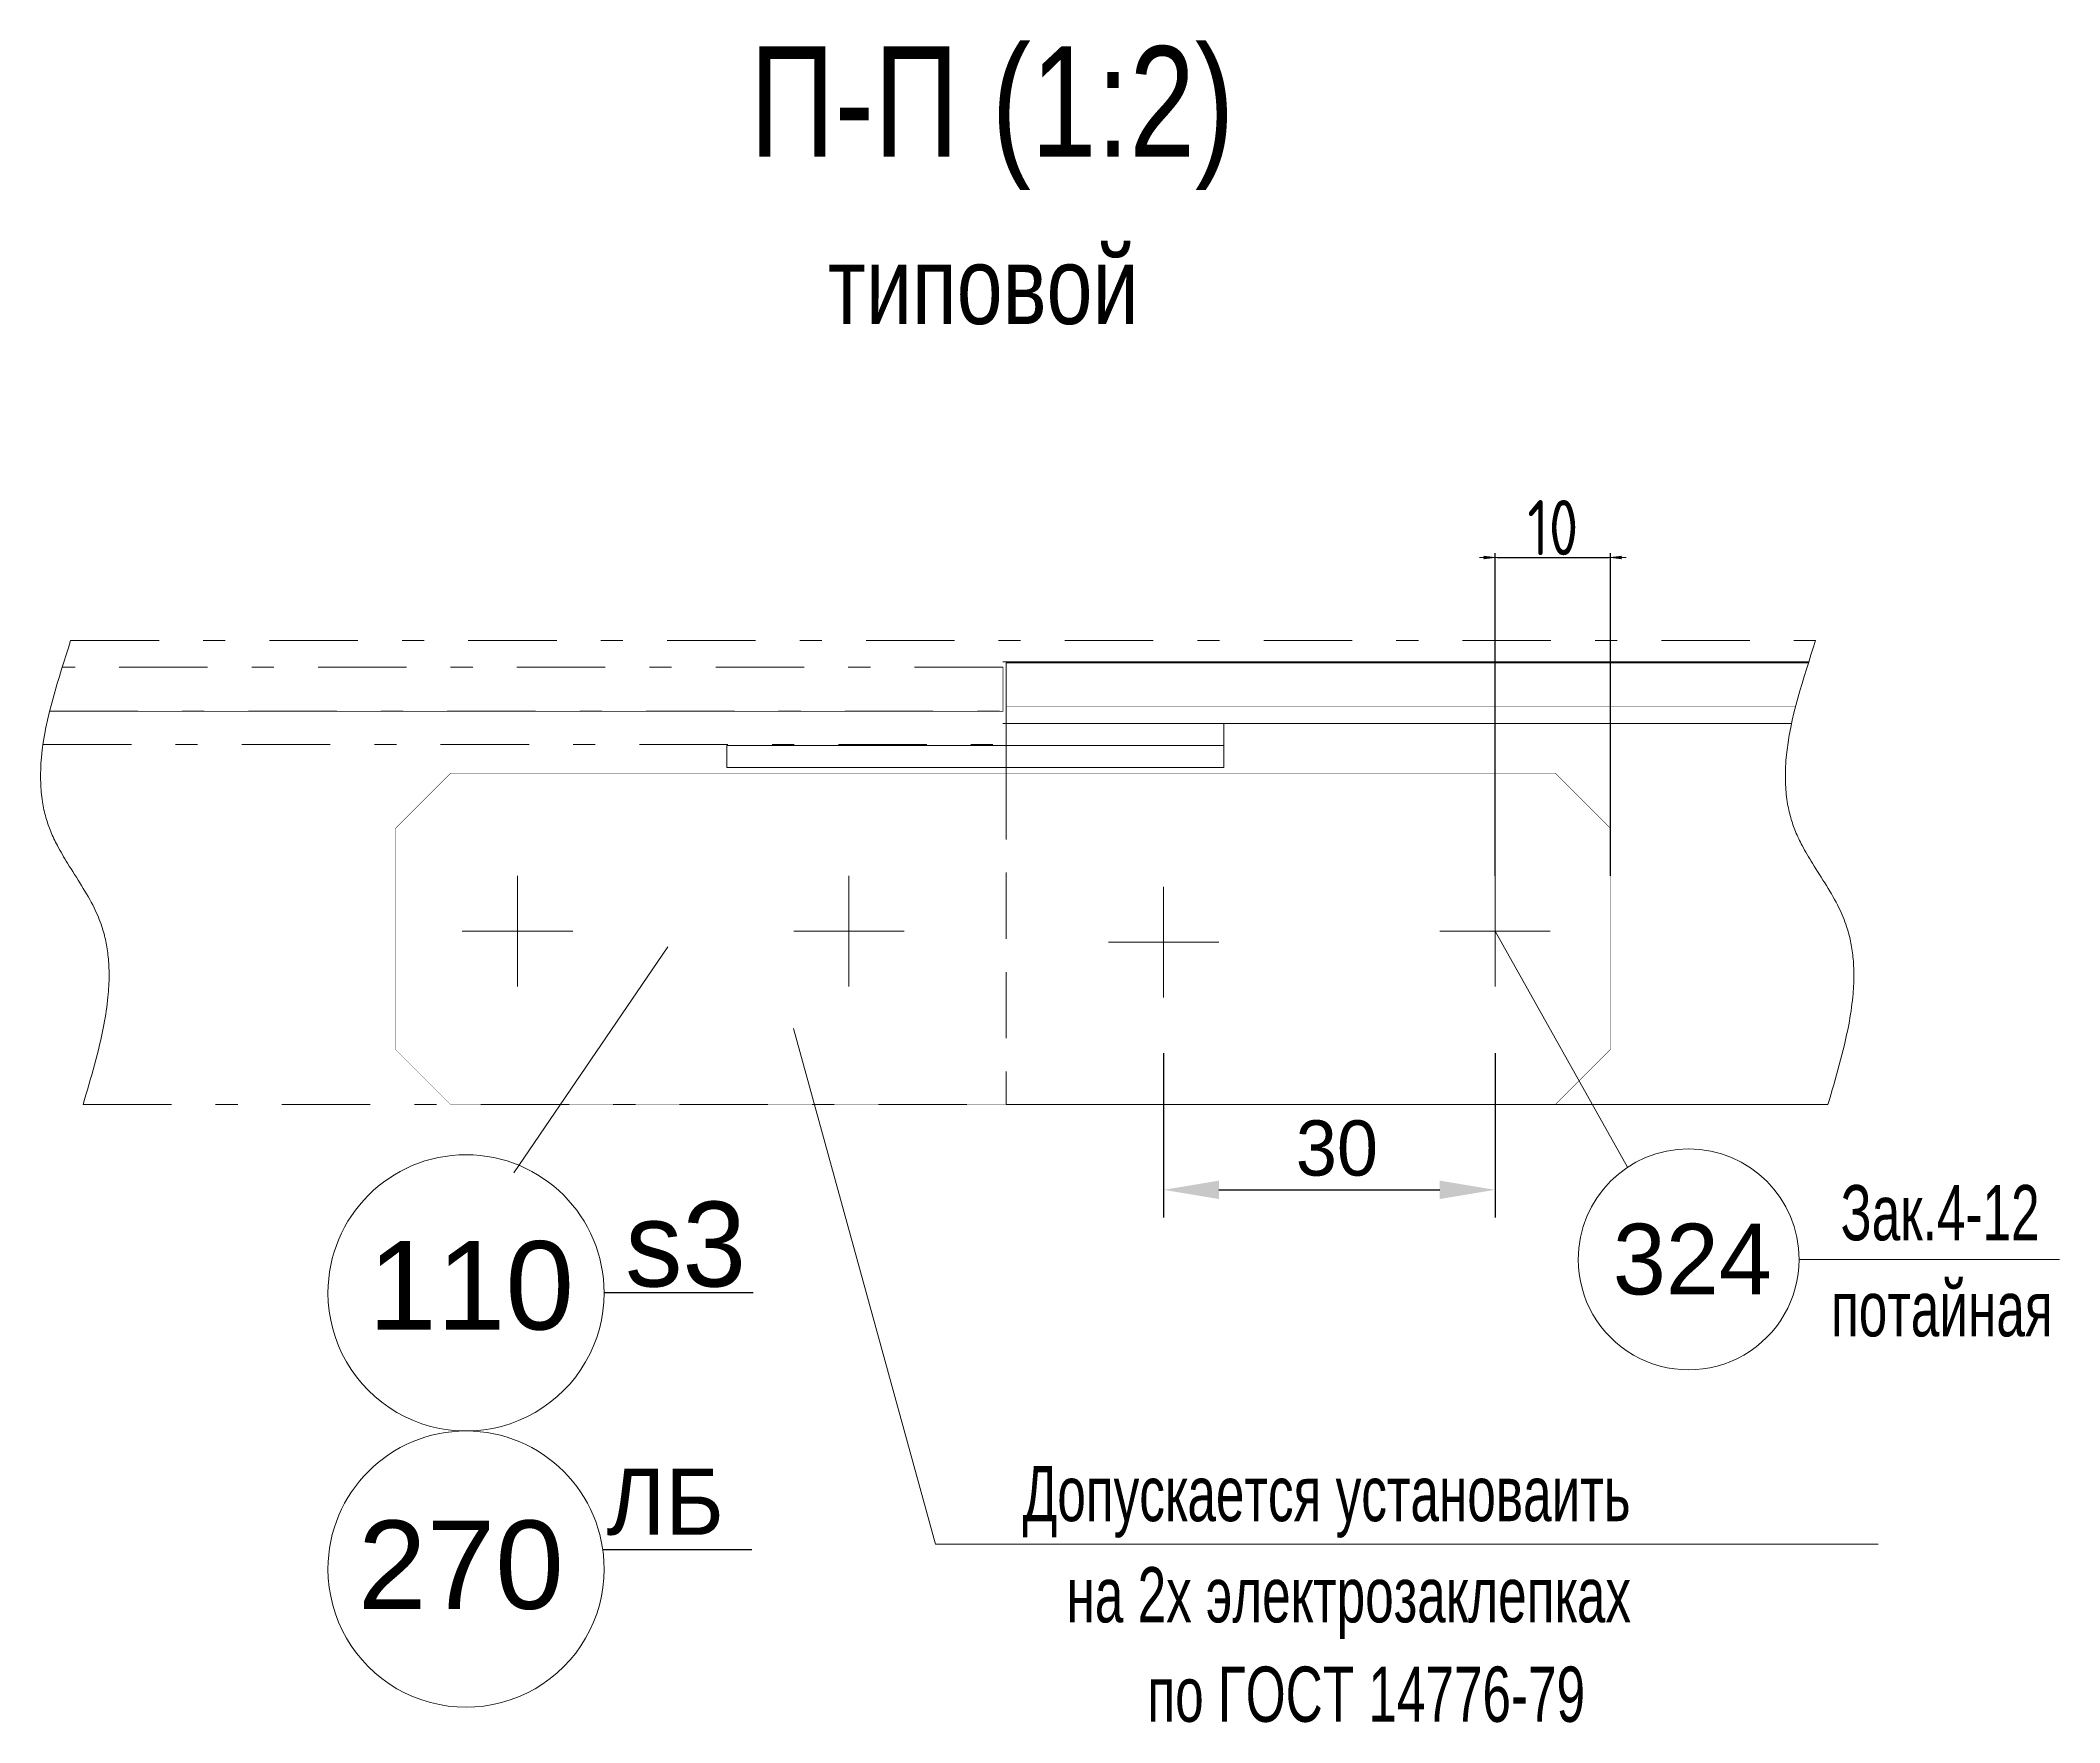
# Model space of a CAD drawing. Header units: millimetres. Extents: x 42007 to 66124, y -556 to 6894.
# Drawn here: x 48989 to 49903, y 522 to 1283 of the extents above; entities that cross this region are included whole.
import ezdxf
from ezdxf.enums import TextEntityAlignment as Align

# ---------------------------------------------------------------- set-up
doc = ezdxf.new("R2010")
doc.units = ezdxf.units.MM
for name, pattern in [('K5LT32769', [0]), ('K5LT32781', [90, 40, -20, 10, -20]), ('K5LT32803', [45, 30, -15]), ('K5LT_THIN', [0])]:
    doc.linetypes.add(name, pattern=pattern)
doc.layers.get('Defpoints').update_dxf_attribs({"color": 250})
doc.layers.add('pen_7', color=1, linetype='Continuous')
doc.styles.add('KDIMTEXTSTYLE', font='GOST_AU.SHX', dxfattribs={"width": 0.96, "oblique": 15, "height": 5})
doc.styles.add('style5', font='arial.ttf', dxfattribs={"height": 3})
doc.dimstyles.new('ISO-10', dxfattribs={"dimscale": 10, "dimtxt": 2.5, "dimasz": 2.5, "dimexe": 1.25, "dimexo": 0, "dimtad": 1, "dimdec": 0, "dimtxsty": 'Standard', "dimcen": 2.5, "dimclrd": 7, "dimclre": 7, "dimclrt": 6, "dimadec": 0, "dimazin": 0, "dimtfac": 1, "dimtdec": 0, "dimtmove": 0, "dimatfit": 3, "dimfxl": 1, "dimarcsym": 0})
doc.dimstyles.new('KDIMSTYLE (1.00)', dxfattribs={"dimtxt": 5, "dimasz": 1, "dimexe": 2, "dimexo": 0, "dimgap": 1, "dimtad": 1, "dimtxsty": 'KDIMTEXTSTYLE', "dimsah": 1, "dimcen": 0, "dimdle": 1, "dimadec": 0, "dimazin": 0, "dimtfac": 0.667, "dimtmove": 0, "dimatfit": 3, "dimfxl": 1, "dimtvp": 1, "dimtolj": 1, "dimtzin": 0, "dimarcsym": 0})

# ---------------------------------------------------------------- blocks, each defined once
blk = doc.blocks.new('KDIMARROW_02')
blk.add_hatch(color=0).paths.add_polyline_path([(4.5, 0), (5, 0.66), (0, 0), (5, -0.66)])
at = {"color": 0, "linetype": 'K5LT_THIN', "lineweight": 18}
for p, q in [((0, 0), (-1, 0)), ((5, 0.66), (0, 0)), ((0, 0), (5, -0.66)), ((0, 0), (7, 0)), ((4.5, 0), (5, 0.66)), ((5, -0.66), (4.5, 0))]:
    blk.add_line(p, q, dxfattribs=at)
blk = doc.blocks.new('*D139')
at = {"color": 0, "lineweight": -2, "transparency": 16777216}
for p, q in [((49647.64, 905.01), (49647.64, 1051.11)), ((49699.92, 905.01), (49699.92, 1051.11)), ((49648.64, 1049.11), (49698.92, 1049.11))]:
    blk.add_line(p, q, dxfattribs=at)
at = {"layer": 'Defpoints', "color": 0, "transparency": 16777216}
for p in [(49699.92, 1049.11), (49647.64, 905.01), (49699.92, 905.01)]:
    blk.add_point(p, dxfattribs=at)
at = {"color": 0, "lineweight": -2, "transparency": 16777216, "rotation": 180}
blk.add_blockref('KDIMARROW_02', (49647.64, 1049.11), dxfattribs=at)
at = {"color": 0, "lineweight": -2, "transparency": 16777216}
blk.add_blockref('KDIMARROW_02', (49699.92, 1049.11), dxfattribs=at)
at = {"color": 7, "transparency": 16777216, "insert": (49673.78, 1062.62), "char_height": 5, "attachment_point": 5, "style": 'KDIMTEXTSTYLE'}
blk.add_mtext('\\A1;\\H25.0;\\W0.965;\\Q0;\\H25.0;\\W0.965;\\Q0;\\Q0;10', dxfattribs=at)
blk = doc.blocks.new('*D152')
at = {"color": 7, "lineweight": -2, "transparency": 16777216}
for p, q in [((49497.64, 824.73), (49497.64, 750.42)), ((49647.64, 824.73), (49647.64, 750.42)), ((49522.64, 762.92), (49622.64, 762.92))]:
    blk.add_line(p, q, dxfattribs=at)
at = {"color": 7, "transparency": 16777216}
for points in [[(49522.64, 767.09), (49522.64, 758.76), (49497.64, 762.92)], [(49622.64, 767.09), (49622.64, 758.76), (49647.64, 762.92)]]:
    blk.add_solid(points, dxfattribs=at)
at = {"layer": 'Defpoints', "color": 0, "transparency": 16777216}
for p in [(49497.64, 824.73), (49647.64, 824.73), (49647.64, 762.92)]:
    blk.add_point(p, dxfattribs=at)
at = {"color": 6, "transparency": 16777216, "insert": (49576.07, 781.67), "char_height": 25, "attachment_point": 5}
blk.add_mtext('30', dxfattribs=at)

msp = doc.modelspace()

# ---------------------------------------------------------------- linework, layer by layer
at = {"color": 7, "linetype": 'K5LT32781', "lineweight": 18}
for p, q in [((49002.921, 1011.483), (49792.661, 1011.483)), ((49424.917, 999.483), (48999.061, 999.483)), ((49424.917, 999.483), (48999.061, 999.483)), ((48993.365, 979.482), (49424.917, 979.482)), ((48990.4, 964.482), (49424.917, 964.482)), ((49008.554, 801.483), (49426.417, 801.483)), ((49008.554, 801.483), (49426.417, 801.483))]:
    msp.add_line(p, q, dxfattribs=at)
at = {"color": 7, "linetype": 'K5LT32769', "lineweight": 18}
for p, q in [((49424.917, 1001.85), (49524.917, 1001.85)), ((49424.917, 1001.807), (49789.536, 1001.807)), ((49426.417, 1001.483), (49789.433, 1001.483)), ((49426.417, 1001.483), (49426.417, 951.483)), ((49424.917, 973.983), (49524.917, 973.983)), ((49524.917, 973.983), (49524.917, 963.983)), ((49524.917, 973.983), (49781.846, 973.983)), ((49299.917, 963.983), (49524.917, 963.983)), ((49299.917, 963.983), (49299.917, 953.983)), ((49424.917, 963.983), (49524.917, 963.983)), ((49524.917, 963.983), (49524.917, 953.983)), ((49299.917, 953.983), (49524.917, 953.983)), ((49205.196, 905.014), (49205.196, 855.014)), ((49355.196, 905.014), (49355.196, 855.014)), ((49647.637, 905.014), (49647.637, 855.014)), ((49497.637, 900.014), (49497.637, 850.014)), ((49230.196, 880.014), (49180.196, 880.014)), ((49380.196, 880.014), (49330.196, 880.014)), ((49622.637, 880.014), (49672.637, 880.014)), ((49647.637, 880.014), (49707.658, 773.134)), ((49273.287, 872.826), (49203.548, 770.603)), ((49472.637, 875.014), (49522.637, 875.014)), ((49330.037, 835.995), (49394.325, 602.619)), ((49798.294, 801.483), (49426.417, 801.483)), ((49903.179, 731.448), (49785.268, 731.448)), ((49821.088, 602.619), (49394.325, 602.619))]:
    msp.add_line(p, q, dxfattribs=at)
at = {"color": 7, "linetype": 'K5LT32803', "lineweight": 18}
msp.add_line((49426.417, 951.483), (49426.417, 801.483), dxfattribs=at)
at = {"color": 0}
for p, q in [((49311.875, 716.275), (49244.385, 716.275)), ((49311.257, 600.038), (49243.767, 600.038))]:
    msp.add_line(p, q, dxfattribs=at)
at = {"color": 7, "linetype": 'K5LT32781', "const_width": 0.18}
msp.add_lwpolyline([(49424.917, 999.483), (49424.917, 979.483), (48993.365, 979.483)], dxfattribs=at)
msp.add_lwpolyline([(49424.917, 999.483), (49424.917, 979.483), (48993.365, 979.483)], dxfattribs=at)
at = {"color": 7, "linetype": 'K5LT32769', "const_width": 0.18}
for points in [[(49426.417, 1001.483), (49426.417, 981.483), (49783.603, 981.483)], [(49174.917, 801.483), (49674.917, 801.483), (49699.917, 826.483), (49699.917, 926.483), (49674.917, 951.483), (49174.917, 951.483), (49149.917, 926.483), (49149.917, 826.483), (49174.917, 801.483)]]:
    msp.add_lwpolyline(points, dxfattribs=at)
at = {"color": 7, "linetype": 'K5LT32769', "lineweight": 18}
for centre, radius, start, end in [((49181.885, 716.275), 62.5, 0, 179.999977), ((49735.268, 731.448), 50, 0, 179.999977), ((49735.268, 731.448), 50, 179.999977, 0), ((49181.885, 716.275), 62.5, 179.999977, 0), ((49181.885, 591.275), 62.5, 0, 179.999977), ((49181.885, 591.275), 62.5, 179.999977, 0)]:
    msp.add_arc(centre, radius, start, end, dxfattribs=at)
for points in [[(49002.921, 1011.483), (48997.625, 994.352), (48990.049, 973.081), (48989.113, 948.148), (48989.944, 939.008), (48991.553, 931.562), (48993.845, 924.899), (48997.165, 918), (49001.955, 909.902), (49007.871, 900.754), (49013.422, 891.355), (49016.972, 882.872), (49018.949, 875.397), (49020.079, 868.036), (49020.475, 859.561), (49019.903, 849.259), (49016.876, 829.475), (49012.042, 813.427), (49008.554, 801.483)], [(49792.661, 1011.483), (49787.365, 994.352), (49779.788, 973.081), (49778.853, 948.148), (49779.684, 939.008), (49781.293, 931.562), (49783.585, 924.899), (49786.904, 918), (49791.694, 909.902), (49797.611, 900.754), (49803.161, 891.355), (49806.711, 882.872), (49808.689, 875.397), (49809.819, 868.036), (49810.214, 859.561), (49809.643, 849.259), (49806.616, 829.475), (49801.782, 813.427), (49798.294, 801.483)]]:
    msp.add_open_spline(points, degree=3, knots=[0, 0, 0, 0, 4.4669268, 5.396017, 6.1102324, 6.714994, 7.2623827, 7.8366886, 8.5919738, 9.571146, 10.5135424, 11.266183, 11.8217669, 12.4086134, 13.0918195, 13.9013836, 14.938438, 18, 18, 18, 18], dxfattribs=at)

# ---------------------------------------------------------------- texts
at = {"color": 7, "attachment_point": 1, "style": 'style5'}
for s, insert, char_height in [('\\H3.5;\\W0.965;\\Q15;\\Q0;\\W0.765;\\H50.00;П-П (1:2)', (49310.334, 1280.472), 2.4), ('\\H3.5;\\W0.965;\\Q15;\\Q0;\\W0.765;\\H35.00;типовой', (49345.689, 1189.774), 2.4), ('\\H3.5;\\W0.965;\\Q15;\\Q0;\\W0.665;\\H25.00;Зак.4-12', (49804.091, 765.067), 3), ('{\\H12.8x;\\W0.965;s3}', (49253.94, 757.561), 3), ('\\H3.5;\\W0.965;\\Q15;\\Q0;\\W0.665;\\H25.00;потайная', (49799.691, 721.587), 3), ('\\H3.5;\\W0.965;\\Q15;\\Q0;\\H30.00;ЛБ', (49245.499, 636.787), 3), ('\\H3.5;\\W0.965;\\Q15;\\Q0;\\W0.665;\\H25.00;Допускается установаить', (49433.78, 637.944), 3), ('\\H3.5;\\W0.965;\\Q15;\\Q0;\\W0.665;\\H25.00;на 2х электрозаклепках', (49453.663, 592.156), 3), ('\\H3.5;\\W0.965;\\Q15;\\Q0;\\W0.665;\\H25.00;по ГОСТ 14776-79', (49490.276, 547.144), 3)]:
    msp.add_mtext(s, dxfattribs=dict(at, insert=insert, char_height=char_height))
at = {"layer": 'pen_7', "color": 2, "linetype": 'Continuous', "style": 'style5'}
for s, p in [('110', (49184.168, 719.698)), ('270', (49179.562, 593.251))]:
    msp.add_text(s, height=40, dxfattribs=at).set_placement(p, align=Align.MIDDLE_CENTER)
at = {"layer": 'pen_7', "color": 2, "linetype": 'Continuous', "insert": (49700.961, 747.591), "char_height": 40, "attachment_point": 1, "style": 'style5'}
msp.add_mtext('\\H3.5;\\W0.965;\\Q15;\\Q0;\\H32.00;324', dxfattribs=at)

# ---------------------------------------------------------------- dimensions: what is measured, and where the dimension line sits
at = {"color": 7}
dim = msp.add_linear_dim(base=(49699.917, 1049.111), p1=(49647.637, 905.014), p2=(49699.917, 905.014), text='\\H25.0;\\W0.965;\\Q0;\\H25.0;\\W0.965;\\Q0;\\Q0;10', dimstyle='KDIMSTYLE (1.00)', override={"dimexo": 0, "dimblk1": 'KDIMARROW_02', "dimblk2": 'KDIMARROW_02', "dimse1": 0, "dimse2": 0, "dimclrt": 7, "dimtolj": 1}, dxfattribs=at)
dim.commit()
dim.dimension.update_dxf_attribs({"geometry": '*D139', "text_midpoint": (49673.777, 1049.111), "dimtype": 160})
at = {"color": 4}
dim = msp.add_linear_dim(base=(49647.637, 762.923), p1=(49497.637, 824.732), p2=(49647.637, 824.732), text='30', dimstyle='ISO-10', override={"dimfxl": 1.25}, dxfattribs=at)
dim.commit()
dim.dimension.update_dxf_attribs({"geometry": '*D152', "text_midpoint": (49576.071, 762.923), "dimtype": 160})

doc.saveas('drawing.dxf')
